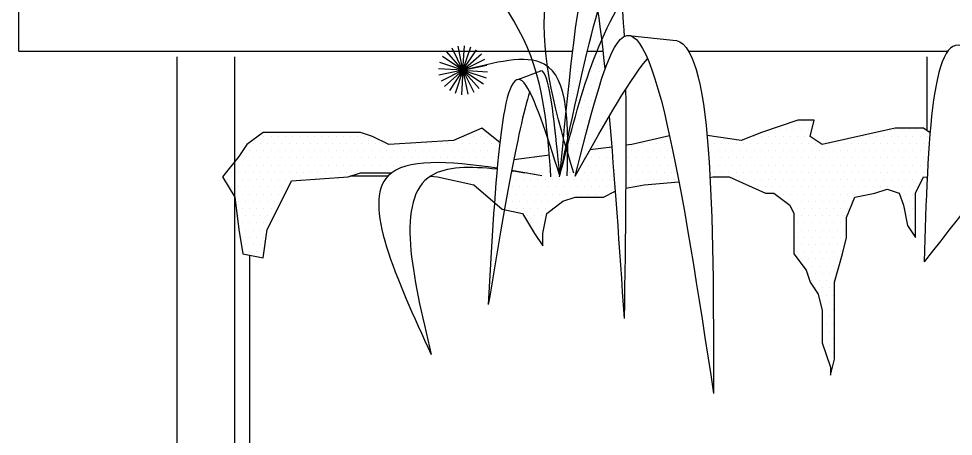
# Model space of a CAD drawing. Extents: x -7 to 295, y -11 to 39.
# Drawn here: x 171.855 to 172.665, y 6.21 to 6.571 of the extents above; entities that cross this region are included whole.
import ezdxf

# ---------------------------------------------------------------- set-up
doc = ezdxf.new("R2010")
doc.units = 0
doc.header["$LTSCALE"] = 20
doc.layers.get('0').update_dxf_attribs({"linetype": 'CONTINUOUS'})
for name, color, linetype in [('TELHADO', 1, 'CONTINUOUS'), ('VEGETAÇÃO', 92, 'CONTINUOUS'), ('VISTAP', 244, 'CONTINUOUS')]:
    doc.layers.add(name, color=color, linetype=linetype)

# ---------------------------------------------------------------- blocks, each defined once
blk = doc.blocks.new('*X40')
at = {"color": 0, "linetype": 'CONTINUOUS'}
for p, q in [((-18.3, -31.1625), (-18.3, -31.1625)), ((-18.29375, -31.1625), (-18.29375, -31.1625)), ((-18.2875, -31.1625), (-18.2875, -31.1625)), ((-18.375, -31.175), (-18.375, -31.175)), ((-18.3375, -31.175), (-18.3375, -31.175)), ((-18.33125, -31.175), (-18.33125, -31.175)), ((-18.325, -31.175), (-18.325, -31.175)), ((-18.321875, -31.16875), (-18.321875, -31.16875)), ((-18.31875, -31.175), (-18.31875, -31.175)), ((-18.315625, -31.16875), (-18.315625, -31.16875)), ((-18.3125, -31.175), (-18.3125, -31.175)), ((-18.309375, -31.16875), (-18.309375, -31.16875)), ((-18.30625, -31.175), (-18.30625, -31.175)), ((-18.303125, -31.16875), (-18.303125, -31.16875)), ((-18.3, -31.175), (-18.3, -31.175)), ((-18.296875, -31.16875), (-18.296875, -31.16875)), ((-18.29375, -31.175), (-18.29375, -31.175)), ((-18.290625, -31.16875), (-18.290625, -31.16875)), ((-18.24375, -31.175), (-18.24375, -31.175)), ((-18.2375, -31.175), (-18.2375, -31.175)), ((-18.23125, -31.175), (-18.23125, -31.175)), ((-18.225, -31.175), (-18.225, -31.175)), ((-18.21875, -31.175), (-18.21875, -31.175)), ((-18.215625, -31.16875), (-18.215625, -31.16875)), ((-18.2125, -31.175), (-18.2125, -31.175)), ((-18.209375, -31.16875), (-18.209375, -31.16875)), ((-18.20625, -31.175), (-18.20625, -31.175)), ((-18.203125, -31.16875), (-18.203125, -31.16875)), ((-18.2, -31.175), (-18.2, -31.175)), ((-18.196875, -31.16875), (-18.196875, -31.16875)), ((-18.19375, -31.175), (-18.19375, -31.175)), ((-18.190625, -31.16875), (-18.190625, -31.16875)), ((-18.1875, -31.175), (-18.1875, -31.175)), ((-18.371875, -31.18125), (-18.371875, -31.18125)), ((-18.365625, -31.18125), (-18.365625, -31.18125)), ((-18.359375, -31.18125), (-18.359375, -31.18125)), ((-18.353125, -31.18125), (-18.353125, -31.18125)), ((-18.346875, -31.18125), (-18.346875, -31.18125)), ((-18.340625, -31.18125), (-18.340625, -31.18125)), ((-18.334375, -31.18125), (-18.334375, -31.18125)), ((-18.328125, -31.18125), (-18.328125, -31.18125)), ((-18.321875, -31.18125), (-18.321875, -31.18125)), ((-18.315625, -31.18125), (-18.315625, -31.18125)), ((-18.309375, -31.18125), (-18.309375, -31.18125)), ((-18.303125, -31.18125), (-18.303125, -31.18125)), ((-18.296875, -31.18125), (-18.296875, -31.18125)), ((-18.290625, -31.18125), (-18.290625, -31.18125)), ((-18.284375, -31.18125), (-18.284375, -31.18125)), ((-18.271875, -31.18125), (-18.271875, -31.18125)), ((-18.265625, -31.18125), (-18.265625, -31.18125)), ((-18.259375, -31.18125), (-18.259375, -31.18125)), ((-18.253125, -31.18125), (-18.253125, -31.18125)), ((-18.246875, -31.18125), (-18.246875, -31.18125)), ((-18.240625, -31.18125), (-18.240625, -31.18125)), ((-18.234375, -31.18125), (-18.234375, -31.18125)), ((-18.228125, -31.18125), (-18.228125, -31.18125)), ((-18.221875, -31.18125), (-18.221875, -31.18125)), ((-18.215625, -31.18125), (-18.215625, -31.18125)), ((-18.209375, -31.18125), (-18.209375, -31.18125)), ((-18.203125, -31.18125), (-18.203125, -31.18125)), ((-18.196875, -31.18125), (-18.196875, -31.18125)), ((-18.190625, -31.18125), (-18.190625, -31.18125)), ((-18.375, -31.1875), (-18.375, -31.1875)), ((-18.36875, -31.1875), (-18.36875, -31.1875)), ((-18.3625, -31.1875), (-18.3625, -31.1875)), ((-18.35625, -31.1875), (-18.35625, -31.1875)), ((-18.35, -31.1875), (-18.35, -31.1875)), ((-18.34375, -31.1875), (-18.34375, -31.1875)), ((-18.3375, -31.1875), (-18.3375, -31.1875)), ((-18.33125, -31.1875), (-18.33125, -31.1875)), ((-18.325, -31.1875), (-18.325, -31.1875)), ((-18.31875, -31.1875), (-18.31875, -31.1875)), ((-18.3125, -31.1875), (-18.3125, -31.1875)), ((-18.30625, -31.1875), (-18.30625, -31.1875)), ((-18.3, -31.1875), (-18.3, -31.1875)), ((-18.29375, -31.1875), (-18.29375, -31.1875)), ((-18.2875, -31.1875), (-18.2875, -31.1875)), ((-18.28125, -31.1875), (-18.28125, -31.1875)), ((-18.275, -31.1875), (-18.275, -31.1875)), ((-18.26875, -31.1875), (-18.26875, -31.1875)), ((-18.2625, -31.1875), (-18.2625, -31.1875)), ((-18.25625, -31.1875), (-18.25625, -31.1875)), ((-18.25, -31.1875), (-18.25, -31.1875)), ((-18.24375, -31.1875), (-18.24375, -31.1875)), ((-18.2375, -31.1875), (-18.2375, -31.1875)), ((-18.23125, -31.1875), (-18.23125, -31.1875)), ((-18.225, -31.1875), (-18.225, -31.1875)), ((-18.21875, -31.1875), (-18.21875, -31.1875)), ((-18.2125, -31.1875), (-18.2125, -31.1875)), ((-18.20625, -31.1875), (-18.20625, -31.1875)), ((-18.2, -31.1875), (-18.2, -31.1875)), ((-18.19375, -31.1875), (-18.19375, -31.1875)), ((-18.1875, -31.1875), (-18.1875, -31.1875)), ((-18.375, -31.2), (-18.375, -31.2)), ((-18.371875, -31.19375), (-18.371875, -31.19375)), ((-18.36875, -31.2), (-18.36875, -31.2)), ((-18.365625, -31.19375), (-18.365625, -31.19375)), ((-18.3625, -31.2), (-18.3625, -31.2)), ((-18.359375, -31.19375), (-18.359375, -31.19375)), ((-18.35625, -31.2), (-18.35625, -31.2)), ((-18.353125, -31.19375), (-18.353125, -31.19375)), ((-18.35, -31.2), (-18.35, -31.2)), ((-18.346875, -31.19375), (-18.346875, -31.19375)), ((-18.34375, -31.2), (-18.34375, -31.2)), ((-18.340625, -31.19375), (-18.340625, -31.19375)), ((-18.3375, -31.2), (-18.3375, -31.2)), ((-18.334375, -31.19375), (-18.334375, -31.19375)), ((-18.33125, -31.2), (-18.33125, -31.2)), ((-18.328125, -31.19375), (-18.328125, -31.19375)), ((-18.325, -31.2), (-18.325, -31.2)), ((-18.321875, -31.19375), (-18.321875, -31.19375)), ((-18.31875, -31.2), (-18.31875, -31.2)), ((-18.315625, -31.19375), (-18.315625, -31.19375)), ((-18.3125, -31.2), (-18.3125, -31.2)), ((-18.309375, -31.19375), (-18.309375, -31.19375)), ((-18.30625, -31.2), (-18.30625, -31.2)), ((-18.303125, -31.19375), (-18.303125, -31.19375)), ((-18.3, -31.2), (-18.3, -31.2)), ((-18.296875, -31.19375), (-18.296875, -31.19375)), ((-18.29375, -31.2), (-18.29375, -31.2)), ((-18.290625, -31.19375), (-18.290625, -31.19375)), ((-18.2875, -31.2), (-18.2875, -31.2)), ((-18.284375, -31.19375), (-18.284375, -31.19375)), ((-18.28125, -31.2), (-18.28125, -31.2)), ((-18.278125, -31.19375), (-18.278125, -31.19375)), ((-18.275, -31.2), (-18.275, -31.2)), ((-18.271875, -31.19375), (-18.271875, -31.19375)), ((-18.26875, -31.2), (-18.26875, -31.2)), ((-18.265625, -31.19375), (-18.265625, -31.19375)), ((-18.2625, -31.2), (-18.2625, -31.2)), ((-18.259375, -31.19375), (-18.259375, -31.19375)), ((-18.25625, -31.2), (-18.25625, -31.2)), ((-18.253125, -31.19375), (-18.253125, -31.19375)), ((-18.25, -31.2), (-18.25, -31.2)), ((-18.246875, -31.19375), (-18.246875, -31.19375)), ((-18.24375, -31.2), (-18.24375, -31.2)), ((-18.240625, -31.19375), (-18.240625, -31.19375)), ((-18.2375, -31.2), (-18.2375, -31.2)), ((-18.234375, -31.19375), (-18.234375, -31.19375)), ((-18.23125, -31.2), (-18.23125, -31.2)), ((-18.228125, -31.19375), (-18.228125, -31.19375)), ((-18.225, -31.2), (-18.225, -31.2)), ((-18.221875, -31.19375), (-18.221875, -31.19375)), ((-18.21875, -31.2), (-18.21875, -31.2)), ((-18.215625, -31.19375), (-18.215625, -31.19375)), ((-18.2125, -31.2), (-18.2125, -31.2)), ((-18.209375, -31.19375), (-18.209375, -31.19375)), ((-18.20625, -31.2), (-18.20625, -31.2)), ((-18.203125, -31.19375), (-18.203125, -31.19375)), ((-18.2, -31.2), (-18.2, -31.2)), ((-18.196875, -31.19375), (-18.196875, -31.19375)), ((-18.19375, -31.2), (-18.19375, -31.2)), ((-18.190625, -31.19375), (-18.190625, -31.19375)), ((-18.1875, -31.2), (-18.1875, -31.2)), ((-18.371875, -31.20625), (-18.371875, -31.20625)), ((-18.365625, -31.20625), (-18.365625, -31.20625)), ((-18.359375, -31.20625), (-18.359375, -31.20625)), ((-18.353125, -31.20625), (-18.353125, -31.20625)), ((-18.346875, -31.20625), (-18.346875, -31.20625)), ((-18.340625, -31.20625), (-18.340625, -31.20625)), ((-18.334375, -31.20625), (-18.334375, -31.20625)), ((-18.328125, -31.20625), (-18.328125, -31.20625)), ((-18.321875, -31.20625), (-18.321875, -31.20625)), ((-18.315625, -31.20625), (-18.315625, -31.20625)), ((-18.309375, -31.20625), (-18.309375, -31.20625)), ((-18.303125, -31.20625), (-18.303125, -31.20625)), ((-18.296875, -31.20625), (-18.296875, -31.20625)), ((-18.290625, -31.20625), (-18.290625, -31.20625)), ((-18.284375, -31.20625), (-18.284375, -31.20625)), ((-18.278125, -31.20625), (-18.278125, -31.20625)), ((-18.271875, -31.20625), (-18.271875, -31.20625)), ((-18.265625, -31.20625), (-18.265625, -31.20625)), ((-18.259375, -31.20625), (-18.259375, -31.20625)), ((-18.253125, -31.20625), (-18.253125, -31.20625)), ((-18.246875, -31.20625), (-18.246875, -31.20625)), ((-18.240625, -31.20625), (-18.240625, -31.20625)), ((-18.234375, -31.20625), (-18.234375, -31.20625)), ((-18.228125, -31.20625), (-18.228125, -31.20625)), ((-18.221875, -31.20625), (-18.221875, -31.20625)), ((-18.215625, -31.20625), (-18.215625, -31.20625)), ((-18.209375, -31.20625), (-18.209375, -31.20625)), ((-18.203125, -31.20625), (-18.203125, -31.20625)), ((-18.196875, -31.20625), (-18.196875, -31.20625)), ((-18.190625, -31.20625), (-18.190625, -31.20625)), ((-18.35, -31.2125), (-18.35, -31.2125)), ((-18.34375, -31.2125), (-18.34375, -31.2125)), ((-18.3375, -31.2125), (-18.3375, -31.2125)), ((-18.33125, -31.2125), (-18.33125, -31.2125)), ((-18.325, -31.2125), (-18.325, -31.2125)), ((-18.31875, -31.2125), (-18.31875, -31.2125)), ((-18.3125, -31.2125), (-18.3125, -31.2125)), ((-18.30625, -31.2125), (-18.30625, -31.2125)), ((-18.3, -31.2125), (-18.3, -31.2125)), ((-18.29375, -31.2125), (-18.29375, -31.2125)), ((-18.2875, -31.2125), (-18.2875, -31.2125)), ((-18.28125, -31.2125), (-18.28125, -31.2125)), ((-18.275, -31.2125), (-18.275, -31.2125)), ((-18.26875, -31.2125), (-18.26875, -31.2125)), ((-18.2625, -31.2125), (-18.2625, -31.2125)), ((-18.25625, -31.2125), (-18.25625, -31.2125)), ((-18.25, -31.2125), (-18.25, -31.2125)), ((-18.24375, -31.2125), (-18.24375, -31.2125)), ((-18.2375, -31.2125), (-18.2375, -31.2125)), ((-18.23125, -31.2125), (-18.23125, -31.2125)), ((-18.225, -31.2125), (-18.225, -31.2125)), ((-18.21875, -31.2125), (-18.21875, -31.2125)), ((-18.2125, -31.2125), (-18.2125, -31.2125)), ((-18.20625, -31.2125), (-18.20625, -31.2125)), ((-18.2, -31.2125), (-18.2, -31.2125)), ((-18.19375, -31.2125), (-18.19375, -31.2125)), ((-18.334375, -31.21875), (-18.334375, -31.21875)), ((-18.328125, -31.21875), (-18.328125, -31.21875)), ((-18.321875, -31.21875), (-18.321875, -31.21875)), ((-18.315625, -31.21875), (-18.315625, -31.21875)), ((-18.309375, -31.21875), (-18.309375, -31.21875)), ((-18.303125, -31.21875), (-18.303125, -31.21875)), ((-18.296875, -31.21875), (-18.296875, -31.21875)), ((-18.290625, -31.21875), (-18.290625, -31.21875)), ((-18.284375, -31.21875), (-18.284375, -31.21875)), ((-18.278125, -31.21875), (-18.278125, -31.21875)), ((-18.271875, -31.21875), (-18.271875, -31.21875)), ((-18.265625, -31.21875), (-18.265625, -31.21875)), ((-18.259375, -31.21875), (-18.259375, -31.21875)), ((-18.253125, -31.21875), (-18.253125, -31.21875)), ((-18.246875, -31.21875), (-18.246875, -31.21875)), ((-18.240625, -31.21875), (-18.240625, -31.21875)), ((-18.234375, -31.21875), (-18.234375, -31.21875)), ((-18.228125, -31.21875), (-18.228125, -31.21875)), ((-18.221875, -31.21875), (-18.221875, -31.21875)), ((-18.215625, -31.21875), (-18.215625, -31.21875)), ((-18.209375, -31.21875), (-18.209375, -31.21875)), ((-18.203125, -31.21875), (-18.203125, -31.21875)), ((-18.196875, -31.21875), (-18.196875, -31.21875)), ((-18.31875, -31.225), (-18.31875, -31.225)), ((-18.3125, -31.225), (-18.3125, -31.225)), ((-18.309375, -31.23125), (-18.309375, -31.23125)), ((-18.30625, -31.225), (-18.30625, -31.225)), ((-18.303125, -31.23125), (-18.303125, -31.23125)), ((-18.3, -31.225), (-18.3, -31.225)), ((-18.296875, -31.23125), (-18.296875, -31.23125)), ((-18.29375, -31.225), (-18.29375, -31.225)), ((-18.290625, -31.23125), (-18.290625, -31.23125)), ((-18.2875, -31.225), (-18.2875, -31.225)), ((-18.284375, -31.23125), (-18.284375, -31.23125)), ((-18.28125, -31.225), (-18.28125, -31.225)), ((-18.278125, -31.23125), (-18.278125, -31.23125)), ((-18.275, -31.225), (-18.275, -31.225)), ((-18.271875, -31.23125), (-18.271875, -31.23125)), ((-18.26875, -31.225), (-18.26875, -31.225)), ((-18.265625, -31.23125), (-18.265625, -31.23125)), ((-18.2625, -31.225), (-18.2625, -31.225)), ((-18.259375, -31.23125), (-18.259375, -31.23125)), ((-18.25625, -31.225), (-18.25625, -31.225)), ((-18.253125, -31.23125), (-18.253125, -31.23125)), ((-18.25, -31.225), (-18.25, -31.225)), ((-18.24375, -31.225), (-18.24375, -31.225)), ((-18.2375, -31.225), (-18.2375, -31.225)), ((-18.20625, -31.225), (-18.20625, -31.225)), ((-18.203125, -31.23125), (-18.203125, -31.23125)), ((-18.2, -31.225), (-18.2, -31.225)), ((-18.3, -31.2375), (-18.3, -31.2375)), ((-18.29375, -31.2375), (-18.29375, -31.2375)), ((-18.2875, -31.2375), (-18.2875, -31.2375)), ((-18.28125, -31.2375), (-18.28125, -31.2375)), ((-18.275, -31.2375), (-18.275, -31.2375)), ((-18.26875, -31.2375), (-18.26875, -31.2375)), ((-18.2625, -31.2375), (-18.2625, -31.2375)), ((-18.25625, -31.2375), (-18.25625, -31.2375)), ((-18.20625, -31.2375), (-18.20625, -31.2375)), ((-18.2, -31.2375), (-18.2, -31.2375)), ((-18.296875, -31.24375), (-18.296875, -31.24375)), ((-18.290625, -31.24375), (-18.290625, -31.24375)), ((-18.284375, -31.24375), (-18.284375, -31.24375)), ((-18.278125, -31.24375), (-18.278125, -31.24375)), ((-18.271875, -31.24375), (-18.271875, -31.24375)), ((-18.265625, -31.24375), (-18.265625, -31.24375)), ((-18.259375, -31.24375), (-18.259375, -31.24375)), ((-18.203125, -31.24375), (-18.203125, -31.24375)), ((-18.3, -31.25), (-18.3, -31.25)), ((-18.296875, -31.25625), (-18.296875, -31.25625)), ((-18.29375, -31.25), (-18.29375, -31.25)), ((-18.290625, -31.25625), (-18.290625, -31.25625)), ((-18.2875, -31.25), (-18.2875, -31.25)), ((-18.284375, -31.25625), (-18.284375, -31.25625)), ((-18.28125, -31.25), (-18.28125, -31.25)), ((-18.278125, -31.25625), (-18.278125, -31.25625)), ((-18.275, -31.25), (-18.275, -31.25)), ((-18.271875, -31.25625), (-18.271875, -31.25625)), ((-18.26875, -31.25), (-18.26875, -31.25)), ((-18.265625, -31.25625), (-18.265625, -31.25625)), ((-18.2625, -31.25), (-18.2625, -31.25)), ((-18.259375, -31.25625), (-18.259375, -31.25625)), ((-18.2, -31.25), (-18.2, -31.25)), ((-18.3, -31.2625), (-18.3, -31.2625)), ((-18.29375, -31.2625), (-18.29375, -31.2625)), ((-18.2875, -31.2625), (-18.2875, -31.2625)), ((-18.28125, -31.2625), (-18.28125, -31.2625)), ((-18.275, -31.2625), (-18.275, -31.2625)), ((-18.26875, -31.2625), (-18.26875, -31.2625)), ((-18.2625, -31.2625), (-18.2625, -31.2625)), ((-18.296875, -31.26875), (-18.296875, -31.26875)), ((-18.290625, -31.26875), (-18.290625, -31.26875)), ((-18.284375, -31.26875), (-18.284375, -31.26875)), ((-18.278125, -31.26875), (-18.278125, -31.26875)), ((-18.271875, -31.26875), (-18.271875, -31.26875)), ((-18.265625, -31.26875), (-18.265625, -31.26875)), ((-18.259375, -31.26875), (-18.259375, -31.26875)), ((-18.3, -31.275), (-18.3, -31.275)), ((-18.29375, -31.275), (-18.29375, -31.275)), ((-18.2875, -31.275), (-18.2875, -31.275)), ((-18.28125, -31.275), (-18.28125, -31.275)), ((-18.275, -31.275), (-18.275, -31.275)), ((-18.26875, -31.275), (-18.26875, -31.275)), ((-18.2625, -31.275), (-18.2625, -31.275)), ((-18.296875, -31.28125), (-18.296875, -31.28125)), ((-18.29375, -31.2875), (-18.29375, -31.2875)), ((-18.290625, -31.28125), (-18.290625, -31.28125)), ((-18.2875, -31.2875), (-18.2875, -31.2875)), ((-18.284375, -31.28125), (-18.284375, -31.28125)), ((-18.28125, -31.2875), (-18.28125, -31.2875)), ((-18.278125, -31.28125), (-18.278125, -31.28125)), ((-18.275, -31.2875), (-18.275, -31.2875)), ((-18.271875, -31.28125), (-18.271875, -31.28125)), ((-18.26875, -31.2875), (-18.26875, -31.2875)), ((-18.265625, -31.28125), (-18.265625, -31.28125)), ((-18.290625, -31.29375), (-18.290625, -31.29375)), ((-18.284375, -31.29375), (-18.284375, -31.29375)), ((-18.278125, -31.29375), (-18.278125, -31.29375)), ((-18.271875, -31.29375), (-18.271875, -31.29375)), ((-18.2875, -31.3), (-18.2875, -31.3)), ((-18.28125, -31.3), (-18.28125, -31.3)), ((-18.275, -31.3), (-18.275, -31.3)), ((-18.26875, -31.3), (-18.26875, -31.3)), ((-18.284375, -31.30625), (-18.284375, -31.30625)), ((-18.28125, -31.3125), (-18.28125, -31.3125)), ((-18.278125, -31.30625), (-18.278125, -31.30625)), ((-18.275, -31.3125), (-18.275, -31.3125)), ((-18.271875, -31.30625), (-18.271875, -31.30625)), ((-18.26875, -31.3125), (-18.26875, -31.3125)), ((-18.278125, -31.31875), (-18.278125, -31.31875)), ((-18.271875, -31.31875), (-18.271875, -31.31875)), ((-18.275, -31.325), (-18.275, -31.325)), ((-18.26875, -31.325), (-18.26875, -31.325)), ((-18.278125, -31.33125), (-18.278125, -31.33125)), ((-18.275, -31.3375), (-18.275, -31.3375)), ((-18.271875, -31.33125), (-18.271875, -31.33125)), ((-18.26875, -31.3375), (-18.26875, -31.3375)), ((-18.278125, -31.34375), (-18.278125, -31.34375)), ((-18.271875, -31.34375), (-18.271875, -31.34375)), ((-18.275, -31.35), (-18.275, -31.35)), ((-18.26875, -31.35), (-18.26875, -31.35)), ((-18.271875, -31.35625), (-18.271875, -31.35625)), ((-18.275, -31.3625), (-18.275, -31.3625)), ((-18.271875, -31.36875), (-18.271875, -31.36875)), ((-18.26875, -31.3625), (-18.26875, -31.3625))]:
    blk.add_line(p, q, dxfattribs=at)
blk = doc.blocks.new('*X39')
at = {"color": 0, "linetype": 'CONTINUOUS'}
for p, q in [((-18.471875, -31.10625), (-18.471875, -31.10625)), ((-18.465625, -31.10625), (-18.465625, -31.10625)), ((-18.515625, -31.11875), (-18.515625, -31.11875)), ((-18.509375, -31.11875), (-18.509375, -31.11875)), ((-18.503125, -31.11875), (-18.503125, -31.11875)), ((-18.496875, -31.11875), (-18.496875, -31.11875)), ((-18.490625, -31.11875), (-18.490625, -31.11875)), ((-18.484375, -31.11875), (-18.484375, -31.11875)), ((-18.478125, -31.11875), (-18.478125, -31.11875)), ((-18.475, -31.1125), (-18.475, -31.1125)), ((-18.471875, -31.11875), (-18.471875, -31.11875)), ((-18.46875, -31.1125), (-18.46875, -31.1125)), ((-18.5125, -31.125), (-18.5125, -31.125)), ((-18.50625, -31.125), (-18.50625, -31.125)), ((-18.5, -31.125), (-18.5, -31.125)), ((-18.49375, -31.125), (-18.49375, -31.125)), ((-18.4875, -31.125), (-18.4875, -31.125)), ((-18.48125, -31.125), (-18.48125, -31.125)), ((-18.475, -31.125), (-18.475, -31.125)), ((-18.515625, -31.13125), (-18.515625, -31.13125)), ((-18.509375, -31.13125), (-18.509375, -31.13125)), ((-18.503125, -31.13125), (-18.503125, -31.13125)), ((-18.496875, -31.13125), (-18.496875, -31.13125)), ((-18.490625, -31.13125), (-18.490625, -31.13125)), ((-18.484375, -31.13125), (-18.484375, -31.13125)), ((-18.478125, -31.13125), (-18.478125, -31.13125)), ((-18.471875, -31.13125), (-18.471875, -31.13125)), ((-18.5125, -31.1375), (-18.5125, -31.1375)), ((-18.50625, -31.1375), (-18.50625, -31.1375)), ((-18.5, -31.1375), (-18.5, -31.1375)), ((-18.49375, -31.1375), (-18.49375, -31.1375)), ((-18.4875, -31.1375), (-18.4875, -31.1375)), ((-18.48125, -31.1375), (-18.48125, -31.1375)), ((-18.475, -31.1375), (-18.475, -31.1375)), ((-18.5125, -31.15), (-18.5125, -31.15)), ((-18.509375, -31.14375), (-18.509375, -31.14375)), ((-18.50625, -31.15), (-18.50625, -31.15)), ((-18.503125, -31.14375), (-18.503125, -31.14375)), ((-18.5, -31.15), (-18.5, -31.15)), ((-18.496875, -31.14375), (-18.496875, -31.14375)), ((-18.49375, -31.15), (-18.49375, -31.15)), ((-18.490625, -31.14375), (-18.490625, -31.14375)), ((-18.4875, -31.15), (-18.4875, -31.15)), ((-18.484375, -31.14375), (-18.484375, -31.14375)), ((-18.48125, -31.15), (-18.48125, -31.15)), ((-18.478125, -31.14375), (-18.478125, -31.14375)), ((-18.509375, -31.15625), (-18.509375, -31.15625)), ((-18.503125, -31.15625), (-18.503125, -31.15625)), ((-18.496875, -31.15625), (-18.496875, -31.15625)), ((-18.490625, -31.15625), (-18.490625, -31.15625)), ((-18.484375, -31.15625), (-18.484375, -31.15625)), ((-18.50625, -31.1625), (-18.50625, -31.1625)), ((-18.5, -31.1625), (-18.5, -31.1625)), ((-18.49375, -31.1625), (-18.49375, -31.1625)), ((-18.4875, -31.1625), (-18.4875, -31.1625)), ((-18.48125, -31.1625), (-18.48125, -31.1625)), ((-18.509375, -31.16875), (-18.509375, -31.16875)), ((-18.50625, -31.175), (-18.50625, -31.175)), ((-18.503125, -31.16875), (-18.503125, -31.16875)), ((-18.5, -31.175), (-18.5, -31.175)), ((-18.496875, -31.16875), (-18.496875, -31.16875)), ((-18.490625, -31.16875), (-18.490625, -31.16875)), ((-18.484375, -31.16875), (-18.484375, -31.16875)), ((-18.4125, -31.175), (-18.4125, -31.175)), ((-18.515625, -31.18125), (-18.515625, -31.18125)), ((-18.503125, -31.18125), (-18.503125, -31.18125)), ((-18.496875, -31.18125), (-18.496875, -31.18125)), ((-18.490625, -31.18125), (-18.490625, -31.18125)), ((-18.434375, -31.18125), (-18.434375, -31.18125)), ((-18.428125, -31.18125), (-18.428125, -31.18125)), ((-18.421875, -31.18125), (-18.421875, -31.18125)), ((-18.415625, -31.18125), (-18.415625, -31.18125)), ((-18.409375, -31.18125), (-18.409375, -31.18125)), ((-18.50625, -31.1875), (-18.50625, -31.1875)), ((-18.49375, -31.1875), (-18.49375, -31.1875)), ((-18.4875, -31.1875), (-18.4875, -31.1875)), ((-18.475, -31.1875), (-18.475, -31.1875)), ((-18.46875, -31.1875), (-18.46875, -31.1875)), ((-18.4625, -31.1875), (-18.4625, -31.1875)), ((-18.44375, -31.1875), (-18.44375, -31.1875)), ((-18.4375, -31.1875), (-18.4375, -31.1875)), ((-18.43125, -31.1875), (-18.43125, -31.1875)), ((-18.425, -31.1875), (-18.425, -31.1875)), ((-18.41875, -31.1875), (-18.41875, -31.1875)), ((-18.4125, -31.1875), (-18.4125, -31.1875)), ((-18.528125, -31.19375), (-18.528125, -31.19375)), ((-18.521875, -31.19375), (-18.521875, -31.19375)), ((-18.515625, -31.19375), (-18.515625, -31.19375)), ((-18.503125, -31.19375), (-18.503125, -31.19375)), ((-18.5, -31.2), (-18.5, -31.2)), ((-18.49375, -31.2), (-18.49375, -31.2)), ((-18.48125, -31.2), (-18.48125, -31.2)), ((-18.478125, -31.19375), (-18.478125, -31.19375)), ((-18.475, -31.2), (-18.475, -31.2)), ((-18.471875, -31.19375), (-18.471875, -31.19375)), ((-18.46875, -31.2), (-18.46875, -31.2)), ((-18.465625, -31.19375), (-18.465625, -31.19375)), ((-18.4625, -31.2), (-18.4625, -31.2)), ((-18.446875, -31.19375), (-18.446875, -31.19375)), ((-18.44375, -31.2), (-18.44375, -31.2)), ((-18.440625, -31.19375), (-18.440625, -31.19375)), ((-18.4375, -31.2), (-18.4375, -31.2)), ((-18.434375, -31.19375), (-18.434375, -31.19375)), ((-18.43125, -31.2), (-18.43125, -31.2)), ((-18.428125, -31.19375), (-18.428125, -31.19375)), ((-18.425, -31.2), (-18.425, -31.2)), ((-18.421875, -31.19375), (-18.421875, -31.19375)), ((-18.41875, -31.2), (-18.41875, -31.2)), ((-18.415625, -31.19375), (-18.415625, -31.19375)), ((-18.4125, -31.2), (-18.4125, -31.2)), ((-18.409375, -31.19375), (-18.409375, -31.19375)), ((-18.40625, -31.2), (-18.40625, -31.2)), ((-18.546875, -31.20625), (-18.546875, -31.20625)), ((-18.540625, -31.20625), (-18.540625, -31.20625)), ((-18.534375, -31.20625), (-18.534375, -31.20625)), ((-18.528125, -31.20625), (-18.528125, -31.20625)), ((-18.521875, -31.20625), (-18.521875, -31.20625)), ((-18.515625, -31.20625), (-18.515625, -31.20625)), ((-18.509375, -31.20625), (-18.509375, -31.20625)), ((-18.503125, -31.20625), (-18.503125, -31.20625)), ((-18.496875, -31.20625), (-18.496875, -31.20625)), ((-18.490625, -31.20625), (-18.490625, -31.20625)), ((-18.484375, -31.20625), (-18.484375, -31.20625)), ((-18.478125, -31.20625), (-18.478125, -31.20625)), ((-18.471875, -31.20625), (-18.471875, -31.20625)), ((-18.465625, -31.20625), (-18.465625, -31.20625)), ((-18.459375, -31.20625), (-18.459375, -31.20625)), ((-18.446875, -31.20625), (-18.446875, -31.20625)), ((-18.440625, -31.20625), (-18.440625, -31.20625)), ((-18.434375, -31.20625), (-18.434375, -31.20625)), ((-18.428125, -31.20625), (-18.428125, -31.20625)), ((-18.421875, -31.20625), (-18.421875, -31.20625)), ((-18.415625, -31.20625), (-18.415625, -31.20625)), ((-18.409375, -31.20625), (-18.409375, -31.20625)), ((-18.54375, -31.2125), (-18.54375, -31.2125)), ((-18.5375, -31.2125), (-18.5375, -31.2125)), ((-18.53125, -31.2125), (-18.53125, -31.2125)), ((-18.525, -31.2125), (-18.525, -31.2125)), ((-18.51875, -31.2125), (-18.51875, -31.2125)), ((-18.5125, -31.2125), (-18.5125, -31.2125)), ((-18.50625, -31.2125), (-18.50625, -31.2125)), ((-18.5, -31.2125), (-18.5, -31.2125)), ((-18.49375, -31.2125), (-18.49375, -31.2125)), ((-18.4875, -31.2125), (-18.4875, -31.2125)), ((-18.48125, -31.2125), (-18.48125, -31.2125)), ((-18.475, -31.2125), (-18.475, -31.2125)), ((-18.46875, -31.2125), (-18.46875, -31.2125)), ((-18.4625, -31.2125), (-18.4625, -31.2125)), ((-18.44375, -31.2125), (-18.44375, -31.2125)), ((-18.4375, -31.2125), (-18.4375, -31.2125)), ((-18.43125, -31.2125), (-18.43125, -31.2125)), ((-18.425, -31.2125), (-18.425, -31.2125)), ((-18.41875, -31.2125), (-18.41875, -31.2125)), ((-18.4125, -31.2125), (-18.4125, -31.2125)), ((-18.40625, -31.2125), (-18.40625, -31.2125)), ((-18.546875, -31.21875), (-18.546875, -31.21875)), ((-18.540625, -31.21875), (-18.540625, -31.21875)), ((-18.534375, -31.21875), (-18.534375, -31.21875)), ((-18.528125, -31.21875), (-18.528125, -31.21875)), ((-18.521875, -31.21875), (-18.521875, -31.21875)), ((-18.515625, -31.21875), (-18.515625, -31.21875)), ((-18.509375, -31.21875), (-18.509375, -31.21875)), ((-18.503125, -31.21875), (-18.503125, -31.21875)), ((-18.496875, -31.21875), (-18.496875, -31.21875)), ((-18.490625, -31.21875), (-18.490625, -31.21875)), ((-18.484375, -31.21875), (-18.484375, -31.21875)), ((-18.478125, -31.21875), (-18.478125, -31.21875)), ((-18.471875, -31.21875), (-18.471875, -31.21875)), ((-18.465625, -31.21875), (-18.465625, -31.21875)), ((-18.459375, -31.21875), (-18.459375, -31.21875)), ((-18.446875, -31.21875), (-18.446875, -31.21875)), ((-18.55, -31.225), (-18.55, -31.225)), ((-18.546875, -31.23125), (-18.546875, -31.23125)), ((-18.54375, -31.225), (-18.54375, -31.225)), ((-18.540625, -31.23125), (-18.540625, -31.23125)), ((-18.5375, -31.225), (-18.5375, -31.225)), ((-18.534375, -31.23125), (-18.534375, -31.23125)), ((-18.53125, -31.225), (-18.53125, -31.225)), ((-18.528125, -31.23125), (-18.528125, -31.23125)), ((-18.525, -31.225), (-18.525, -31.225)), ((-18.521875, -31.23125), (-18.521875, -31.23125)), ((-18.51875, -31.225), (-18.51875, -31.225)), ((-18.515625, -31.23125), (-18.515625, -31.23125)), ((-18.5125, -31.225), (-18.5125, -31.225)), ((-18.509375, -31.23125), (-18.509375, -31.23125)), ((-18.50625, -31.225), (-18.50625, -31.225)), ((-18.5, -31.225), (-18.5, -31.225)), ((-18.49375, -31.225), (-18.49375, -31.225)), ((-18.4875, -31.225), (-18.4875, -31.225)), ((-18.48125, -31.225), (-18.48125, -31.225)), ((-18.475, -31.225), (-18.475, -31.225)), ((-18.46875, -31.225), (-18.46875, -31.225)), ((-18.55, -31.2375), (-18.55, -31.2375)), ((-18.54375, -31.2375), (-18.54375, -31.2375)), ((-18.5375, -31.2375), (-18.5375, -31.2375)), ((-18.53125, -31.2375), (-18.53125, -31.2375)), ((-18.525, -31.2375), (-18.525, -31.2375)), ((-18.51875, -31.2375), (-18.51875, -31.2375)), ((-18.5125, -31.2375), (-18.5125, -31.2375)), ((-18.534375, -31.24375), (-18.534375, -31.24375)), ((-18.528125, -31.24375), (-18.528125, -31.24375)), ((-18.521875, -31.24375), (-18.521875, -31.24375)), ((-18.53125, -31.25), (-18.53125, -31.25)), ((-18.528125, -31.25625), (-18.528125, -31.25625)), ((-18.525, -31.25), (-18.525, -31.25)), ((-18.521875, -31.25625), (-18.521875, -31.25625)), ((-18.525, -31.2625), (-18.525, -31.2625))]:
    blk.add_line(p, q, dxfattribs=at)
blk = doc.blocks.new('*X38')
at = {"color": 0, "linetype": 'CONTINUOUS'}
for p, q in [((-18.7625, -31.175), (-18.7625, -31.175)), ((-18.75625, -31.175), (-18.75625, -31.175)), ((-18.75, -31.175), (-18.75, -31.175)), ((-18.74375, -31.175), (-18.74375, -31.175)), ((-18.7375, -31.175), (-18.7375, -31.175)), ((-18.73125, -31.175), (-18.73125, -31.175)), ((-18.725, -31.175), (-18.725, -31.175)), ((-18.71875, -31.175), (-18.71875, -31.175)), ((-18.7125, -31.175), (-18.7125, -31.175)), ((-18.70625, -31.175), (-18.70625, -31.175)), ((-18.7, -31.175), (-18.7, -31.175)), ((-18.69375, -31.175), (-18.69375, -31.175)), ((-18.6875, -31.175), (-18.6875, -31.175)), ((-18.68125, -31.175), (-18.68125, -31.175)), ((-18.675, -31.175), (-18.675, -31.175)), ((-18.66875, -31.175), (-18.66875, -31.175)), ((-18.5875, -31.175), (-18.5875, -31.175)), ((-18.58125, -31.175), (-18.58125, -31.175)), ((-18.575, -31.175), (-18.575, -31.175)), ((-18.56875, -31.175), (-18.56875, -31.175)), ((-18.771875, -31.18125), (-18.771875, -31.18125)), ((-18.765625, -31.18125), (-18.765625, -31.18125)), ((-18.759375, -31.18125), (-18.759375, -31.18125)), ((-18.753125, -31.18125), (-18.753125, -31.18125)), ((-18.746875, -31.18125), (-18.746875, -31.18125)), ((-18.740625, -31.18125), (-18.740625, -31.18125)), ((-18.734375, -31.18125), (-18.734375, -31.18125)), ((-18.728125, -31.18125), (-18.728125, -31.18125)), ((-18.721875, -31.18125), (-18.721875, -31.18125)), ((-18.715625, -31.18125), (-18.715625, -31.18125)), ((-18.709375, -31.18125), (-18.709375, -31.18125)), ((-18.703125, -31.18125), (-18.703125, -31.18125)), ((-18.696875, -31.18125), (-18.696875, -31.18125)), ((-18.690625, -31.18125), (-18.690625, -31.18125)), ((-18.684375, -31.18125), (-18.684375, -31.18125)), ((-18.678125, -31.18125), (-18.678125, -31.18125)), ((-18.671875, -31.18125), (-18.671875, -31.18125)), ((-18.665625, -31.18125), (-18.665625, -31.18125)), ((-18.659375, -31.18125), (-18.659375, -31.18125)), ((-18.640625, -31.18125), (-18.640625, -31.18125)), ((-18.634375, -31.18125), (-18.634375, -31.18125)), ((-18.628125, -31.18125), (-18.628125, -31.18125)), ((-18.621875, -31.18125), (-18.621875, -31.18125)), ((-18.615625, -31.18125), (-18.615625, -31.18125)), ((-18.609375, -31.18125), (-18.609375, -31.18125)), ((-18.603125, -31.18125), (-18.603125, -31.18125)), ((-18.596875, -31.18125), (-18.596875, -31.18125)), ((-18.590625, -31.18125), (-18.590625, -31.18125)), ((-18.584375, -31.18125), (-18.584375, -31.18125)), ((-18.578125, -31.18125), (-18.578125, -31.18125)), ((-18.571875, -31.18125), (-18.571875, -31.18125)), ((-18.565625, -31.18125), (-18.565625, -31.18125)), ((-18.559375, -31.18125), (-18.559375, -31.18125)), ((-18.775, -31.1875), (-18.775, -31.1875)), ((-18.76875, -31.1875), (-18.76875, -31.1875)), ((-18.7625, -31.1875), (-18.7625, -31.1875)), ((-18.75625, -31.1875), (-18.75625, -31.1875)), ((-18.75, -31.1875), (-18.75, -31.1875)), ((-18.74375, -31.1875), (-18.74375, -31.1875)), ((-18.7375, -31.1875), (-18.7375, -31.1875)), ((-18.73125, -31.1875), (-18.73125, -31.1875)), ((-18.725, -31.1875), (-18.725, -31.1875)), ((-18.71875, -31.1875), (-18.71875, -31.1875)), ((-18.7125, -31.1875), (-18.7125, -31.1875)), ((-18.70625, -31.1875), (-18.70625, -31.1875)), ((-18.7, -31.1875), (-18.7, -31.1875)), ((-18.69375, -31.1875), (-18.69375, -31.1875)), ((-18.6875, -31.1875), (-18.6875, -31.1875)), ((-18.68125, -31.1875), (-18.68125, -31.1875)), ((-18.675, -31.1875), (-18.675, -31.1875)), ((-18.66875, -31.1875), (-18.66875, -31.1875)), ((-18.6625, -31.1875), (-18.6625, -31.1875)), ((-18.65625, -31.1875), (-18.65625, -31.1875)), ((-18.65, -31.1875), (-18.65, -31.1875)), ((-18.64375, -31.1875), (-18.64375, -31.1875)), ((-18.6375, -31.1875), (-18.6375, -31.1875)), ((-18.63125, -31.1875), (-18.63125, -31.1875)), ((-18.625, -31.1875), (-18.625, -31.1875)), ((-18.61875, -31.1875), (-18.61875, -31.1875)), ((-18.6125, -31.1875), (-18.6125, -31.1875)), ((-18.60625, -31.1875), (-18.60625, -31.1875)), ((-18.6, -31.1875), (-18.6, -31.1875)), ((-18.59375, -31.1875), (-18.59375, -31.1875)), ((-18.5875, -31.1875), (-18.5875, -31.1875)), ((-18.58125, -31.1875), (-18.58125, -31.1875)), ((-18.575, -31.1875), (-18.575, -31.1875)), ((-18.56875, -31.1875), (-18.56875, -31.1875)), ((-18.5625, -31.1875), (-18.5625, -31.1875)), ((-18.7875, -31.2), (-18.7875, -31.2)), ((-18.784375, -31.19375), (-18.784375, -31.19375)), ((-18.78125, -31.2), (-18.78125, -31.2)), ((-18.778125, -31.19375), (-18.778125, -31.19375)), ((-18.775, -31.2), (-18.775, -31.2)), ((-18.771875, -31.19375), (-18.771875, -31.19375)), ((-18.76875, -31.2), (-18.76875, -31.2)), ((-18.765625, -31.19375), (-18.765625, -31.19375)), ((-18.7625, -31.2), (-18.7625, -31.2)), ((-18.759375, -31.19375), (-18.759375, -31.19375)), ((-18.75625, -31.2), (-18.75625, -31.2)), ((-18.753125, -31.19375), (-18.753125, -31.19375)), ((-18.75, -31.2), (-18.75, -31.2)), ((-18.746875, -31.19375), (-18.746875, -31.19375)), ((-18.74375, -31.2), (-18.74375, -31.2)), ((-18.740625, -31.19375), (-18.740625, -31.19375)), ((-18.7375, -31.2), (-18.7375, -31.2)), ((-18.734375, -31.19375), (-18.734375, -31.19375)), ((-18.73125, -31.2), (-18.73125, -31.2)), ((-18.728125, -31.19375), (-18.728125, -31.19375)), ((-18.725, -31.2), (-18.725, -31.2)), ((-18.721875, -31.19375), (-18.721875, -31.19375)), ((-18.71875, -31.2), (-18.71875, -31.2)), ((-18.715625, -31.19375), (-18.715625, -31.19375)), ((-18.7125, -31.2), (-18.7125, -31.2)), ((-18.709375, -31.19375), (-18.709375, -31.19375)), ((-18.70625, -31.2), (-18.70625, -31.2)), ((-18.703125, -31.19375), (-18.703125, -31.19375)), ((-18.7, -31.2), (-18.7, -31.2)), ((-18.696875, -31.19375), (-18.696875, -31.19375)), ((-18.69375, -31.2), (-18.69375, -31.2)), ((-18.690625, -31.19375), (-18.690625, -31.19375)), ((-18.6875, -31.2), (-18.6875, -31.2)), ((-18.684375, -31.19375), (-18.684375, -31.19375)), ((-18.68125, -31.2), (-18.68125, -31.2)), ((-18.678125, -31.19375), (-18.678125, -31.19375)), ((-18.675, -31.2), (-18.675, -31.2)), ((-18.671875, -31.19375), (-18.671875, -31.19375)), ((-18.66875, -31.2), (-18.66875, -31.2)), ((-18.665625, -31.19375), (-18.665625, -31.19375)), ((-18.6625, -31.2), (-18.6625, -31.2)), ((-18.659375, -31.19375), (-18.659375, -31.19375)), ((-18.65625, -31.2), (-18.65625, -31.2)), ((-18.653125, -31.19375), (-18.653125, -31.19375)), ((-18.65, -31.2), (-18.65, -31.2)), ((-18.646875, -31.19375), (-18.646875, -31.19375)), ((-18.64375, -31.2), (-18.64375, -31.2)), ((-18.640625, -31.19375), (-18.640625, -31.19375)), ((-18.6375, -31.2), (-18.6375, -31.2)), ((-18.634375, -31.19375), (-18.634375, -31.19375)), ((-18.628125, -31.19375), (-18.628125, -31.19375)), ((-18.621875, -31.19375), (-18.621875, -31.19375)), ((-18.615625, -31.19375), (-18.615625, -31.19375)), ((-18.609375, -31.19375), (-18.609375, -31.19375)), ((-18.603125, -31.19375), (-18.603125, -31.19375)), ((-18.596875, -31.19375), (-18.596875, -31.19375)), ((-18.590625, -31.19375), (-18.590625, -31.19375)), ((-18.584375, -31.19375), (-18.584375, -31.19375)), ((-18.578125, -31.19375), (-18.578125, -31.19375)), ((-18.575, -31.2), (-18.575, -31.2)), ((-18.571875, -31.19375), (-18.571875, -31.19375)), ((-18.56875, -31.2), (-18.56875, -31.2)), ((-18.565625, -31.19375), (-18.565625, -31.19375)), ((-18.5625, -31.2), (-18.5625, -31.2)), ((-18.790625, -31.20625), (-18.790625, -31.20625)), ((-18.784375, -31.20625), (-18.784375, -31.20625)), ((-18.778125, -31.20625), (-18.778125, -31.20625)), ((-18.771875, -31.20625), (-18.771875, -31.20625)), ((-18.765625, -31.20625), (-18.765625, -31.20625)), ((-18.759375, -31.20625), (-18.759375, -31.20625)), ((-18.753125, -31.20625), (-18.753125, -31.20625)), ((-18.746875, -31.20625), (-18.746875, -31.20625)), ((-18.740625, -31.20625), (-18.740625, -31.20625)), ((-18.734375, -31.20625), (-18.734375, -31.20625)), ((-18.728125, -31.20625), (-18.728125, -31.20625)), ((-18.721875, -31.20625), (-18.721875, -31.20625)), ((-18.715625, -31.20625), (-18.715625, -31.20625)), ((-18.709375, -31.20625), (-18.709375, -31.20625)), ((-18.703125, -31.20625), (-18.703125, -31.20625)), ((-18.696875, -31.20625), (-18.696875, -31.20625)), ((-18.690625, -31.20625), (-18.690625, -31.20625)), ((-18.684375, -31.20625), (-18.684375, -31.20625)), ((-18.678125, -31.20625), (-18.678125, -31.20625)), ((-18.671875, -31.20625), (-18.671875, -31.20625)), ((-18.665625, -31.20625), (-18.665625, -31.20625)), ((-18.659375, -31.20625), (-18.659375, -31.20625)), ((-18.653125, -31.20625), (-18.653125, -31.20625)), ((-18.79375, -31.2125), (-18.79375, -31.2125)), ((-18.7875, -31.2125), (-18.7875, -31.2125)), ((-18.78125, -31.2125), (-18.78125, -31.2125)), ((-18.775, -31.2125), (-18.775, -31.2125)), ((-18.76875, -31.2125), (-18.76875, -31.2125)), ((-18.7625, -31.2125), (-18.7625, -31.2125)), ((-18.75625, -31.2125), (-18.75625, -31.2125)), ((-18.75, -31.2125), (-18.75, -31.2125)), ((-18.74375, -31.2125), (-18.74375, -31.2125)), ((-18.7375, -31.2125), (-18.7375, -31.2125)), ((-18.73125, -31.2125), (-18.73125, -31.2125)), ((-18.725, -31.2125), (-18.725, -31.2125)), ((-18.790625, -31.21875), (-18.790625, -31.21875)), ((-18.784375, -31.21875), (-18.784375, -31.21875)), ((-18.778125, -31.21875), (-18.778125, -31.21875)), ((-18.771875, -31.21875), (-18.771875, -31.21875)), ((-18.765625, -31.21875), (-18.765625, -31.21875)), ((-18.759375, -31.21875), (-18.759375, -31.21875)), ((-18.753125, -31.21875), (-18.753125, -31.21875)), ((-18.746875, -31.21875), (-18.746875, -31.21875)), ((-18.7875, -31.225), (-18.7875, -31.225)), ((-18.784375, -31.23125), (-18.784375, -31.23125)), ((-18.78125, -31.225), (-18.78125, -31.225)), ((-18.778125, -31.23125), (-18.778125, -31.23125)), ((-18.775, -31.225), (-18.775, -31.225)), ((-18.771875, -31.23125), (-18.771875, -31.23125)), ((-18.76875, -31.225), (-18.76875, -31.225)), ((-18.765625, -31.23125), (-18.765625, -31.23125)), ((-18.7625, -31.225), (-18.7625, -31.225)), ((-18.759375, -31.23125), (-18.759375, -31.23125)), ((-18.75625, -31.225), (-18.75625, -31.225)), ((-18.753125, -31.23125), (-18.753125, -31.23125)), ((-18.75, -31.225), (-18.75, -31.225)), ((-18.78125, -31.2375), (-18.78125, -31.2375)), ((-18.775, -31.2375), (-18.775, -31.2375)), ((-18.76875, -31.2375), (-18.76875, -31.2375)), ((-18.7625, -31.2375), (-18.7625, -31.2375)), ((-18.75625, -31.2375), (-18.75625, -31.2375)), ((-18.784375, -31.24375), (-18.784375, -31.24375)), ((-18.778125, -31.24375), (-18.778125, -31.24375)), ((-18.771875, -31.24375), (-18.771875, -31.24375)), ((-18.765625, -31.24375), (-18.765625, -31.24375)), ((-18.759375, -31.24375), (-18.759375, -31.24375)), ((-18.78125, -31.25), (-18.78125, -31.25)), ((-18.778125, -31.25625), (-18.778125, -31.25625)), ((-18.775, -31.25), (-18.775, -31.25)), ((-18.771875, -31.25625), (-18.771875, -31.25625)), ((-18.76875, -31.25), (-18.76875, -31.25)), ((-18.765625, -31.25625), (-18.765625, -31.25625)), ((-18.7625, -31.25), (-18.7625, -31.25)), ((-18.78125, -31.2625), (-18.78125, -31.2625)), ((-18.775, -31.2625), (-18.775, -31.2625)), ((-18.76875, -31.2625), (-18.76875, -31.2625)), ((-18.7625, -31.2625), (-18.7625, -31.2625)), ((-18.778125, -31.26875), (-18.778125, -31.26875)), ((-18.771875, -31.26875), (-18.771875, -31.26875)), ((-18.765625, -31.26875), (-18.765625, -31.26875)), ((-18.775, -31.275), (-18.775, -31.275)), ((-18.76875, -31.275), (-18.76875, -31.275)), ((-18.7625, -31.275), (-18.7625, -31.275))]:
    blk.add_line(p, q, dxfattribs=at)

msp = doc.modelspace()

# ---------------------------------------------------------------- linework, layer by layer
at = {"layer": 'TELHADO', "color": 1, "linetype": 'CONTINUOUS'}
for points in [[(172.17522, 6.43487), (172.14277, 6.43487)], [(172.0553, 6.36652), (172.0553, 6.18487), (173.2553, 6.18487), (173.2553, 6.3685)]]:
    msp.add_lwpolyline(points, dxfattribs=at)
at = {"layer": 'VEGETAÇÃO', "linetype": 'CONTINUOUS'}
for p, q in [((172.38425, 6.55674), (172.42222, 6.55258)), ((172.28786, 6.51863), (172.30788, 6.52605))]:
    msp.add_line(p, q, dxfattribs=at)
at = {"layer": 'VEGETAÇÃO', "color": 10, "linetype": 'CONTINUOUS'}
for q in [(172.23621, 6.54749), (172.24174, 6.54787), (172.24719, 6.54681), (172.22273, 6.53841), (172.22637, 6.54259), (172.23097, 6.54569), (172.25217, 6.54438), (172.25635, 6.54073), (172.2203, 6.53343), (172.25944, 6.53614), (172.26124, 6.53089), (172.21923, 6.52799), (172.21962, 6.52246), (172.22142, 6.51721), (172.22451, 6.51262), (172.2287, 6.50898), (172.23368, 6.50654), (172.23912, 6.50548), (172.26163, 6.52536), (172.26056, 6.51992), (172.25813, 6.51494), (172.25449, 6.51076), (172.24989, 6.50766), (172.24465, 6.50586)]:
    msp.add_line((172.24043, 6.52668), q, dxfattribs=at)
at = {"layer": 'VEGETAÇÃO', "color": 82, "linetype": 'CONTINUOUS'}
for points in [[(172.64532, 6.47237), (172.63974, 6.47635), (172.6292, 6.47635), (172.61515, 6.47635), (172.55193, 6.46232), (172.54139, 6.46933), (172.5449, 6.48336), (172.53085, 6.48336), (172.49924, 6.47284), (172.48168, 6.46583), (172.45203, 6.47006)], [(172.27235, 6.464), (172.25689, 6.47635), (172.2323, 6.46583), (172.1761, 6.46232), (172.16205, 6.46933), (172.15151, 6.47284), (172.06722, 6.47284), (172.05317, 6.46232), (172.04614, 6.4518)], [(172.41956, 6.46986), (172.38684, 6.46232), (172.38164, 6.46165)], [(172.3694, 6.46007), (172.35053, 6.45764)], [(172.04614, 6.4518), (172.03209, 6.43427), (172.04263, 6.41674), (172.04614, 6.38868), (172.04965, 6.36764), (172.06722, 6.36414), (172.07073, 6.38868), (172.08127, 6.40972), (172.0918, 6.43076), (172.14098, 6.43427), (172.15151, 6.43777), (172.17259, 6.43777), (172.17849, 6.43777)], [(172.3153, 6.4531), (172.28448, 6.44913)], [(172.2121, 6.43483), (172.21825, 6.43427), (172.24986, 6.42726), (172.27445, 6.40622), (172.29201, 6.40271), (172.30255, 6.38518), (172.30957, 6.37466), (172.30957, 6.38518), (172.31308, 6.40271), (172.32713, 6.41323), (172.33767, 6.41674), (172.36226, 6.41674), (172.37235, 6.42178)], [(172.45463, 6.43365), (172.45709, 6.43427), (172.46412, 6.43427), (172.47114, 6.43427), (172.50275, 6.42024), (172.50978, 6.42024), (172.52383, 6.40972), (172.52734, 6.40271), (172.52734, 6.38518), (172.52734, 6.36764), (172.53788, 6.35362), (172.54139, 6.3431), (172.54841, 6.33258), (172.55193, 6.31855), (172.55193, 6.2905), (172.55895, 6.26946), (172.55895, 6.26245), (172.56246, 6.27647), (172.56246, 6.2905), (172.56246, 6.31154), (172.56246, 6.3431), (172.56949, 6.36764), (172.573, 6.38167), (172.573, 6.3992), (172.58003, 6.41674), (172.59759, 6.42024), (172.60813, 6.42375), (172.61866, 6.42024), (172.62218, 6.40972), (172.62569, 6.39219), (172.63271, 6.38167), (172.63271, 6.40972), (172.63271, 6.42024), (172.63974, 6.43427), (172.64285, 6.43396)], [(172.38149, 6.42461), (172.39738, 6.42726), (172.42765, 6.43)]]:
    msp.add_lwpolyline(points, dxfattribs=at)
at = {"layer": 'VEGETAÇÃO', "linetype": 'CONTINUOUS'}
for points, knots in [([(172.32421, 6.43426), (172.33985, 6.49682), (172.36795, 6.60922), (172.46244, 6.67152), (172.50627, 6.6977)], [0, 0, 0, 0, 0.1848968, 0.3322442, 0.3322442, 0.3322442, 0.3322442]), ([(172.3244, 6.43529), (172.33175, 6.51134), (172.34546, 6.65296), (172.35784, 6.5828), (172.36343, 6.52744)], [0, 0, 0, 0, 0.1684801, 0.3137458, 0.3137458, 0.3137458, 0.3137458]), ([(172.3244, 6.43529), (172.32071, 6.47275), (172.31573, 6.52323), (172.30835, 6.52696), (172.3063, 6.52528)], [0, 0, 0, 0, 0.0875153, 0.1179465, 0.1179465, 0.1179465, 0.1179465]), ([(172.27007, 6.44172), (172.22778, 6.4481), (172.13295, 6.45409), (172.18262, 6.34619), (172.21282, 6.28059)], [0.0306628, 0.0306628, 0.0306628, 0.0306628, 0.1332652, 0.2923741, 0.2923741, 0.2923741, 0.2923741]), ([(172.27, 6.4409), (172.2465, 6.44347), (172.17456, 6.44292), (172.19692, 6.34806), (172.21282, 6.28059)], [0.0332908, 0.0332908, 0.0332908, 0.0332908, 0.0960749, 0.2507763, 0.2507763, 0.2507763, 0.2507763])]:
    msp.add_open_spline(points, degree=3, knots=knots, dxfattribs=at)
for points in [[(172.33643, 6.43739), (172.3119, 6.58428), (172.33866, 6.67887)], [(172.31671, 6.43426), (172.29922, 6.53905), (172.21925, 6.65131)], [(172.33776, 6.43481), (172.37398, 6.54977), (172.45766, 6.24655)], [(172.71104, 6.4998), (172.67799, 6.54458), (172.64022, 6.36076)], [(172.71104, 6.4998), (172.75825, 6.53515), (172.64022, 6.36076)], [(172.33086, 6.43516), (172.31079, 6.53198), (172.24056, 6.52641)], [(172.3244, 6.43529), (172.2934, 6.51573), (172.26241, 6.3239)]]:
    msp.add_spline(points, degree=3, dxfattribs=at)
for points in [[(172.37047, 6.60764), (172.37558, 6.60861), (172.37851, 6.58869), (172.38008, 6.55563)], [(172.3244, 6.43529), (172.33612, 6.49024), (172.34785, 6.54518), (172.35725, 6.57777)], [(172.42222, 6.55258), (172.45734, 6.55467), (172.4575, 6.40061), (172.45766, 6.24655)], [(172.33776, 6.43481), (172.35942, 6.47352), (172.38205, 6.51485), (172.40031, 6.53664)], [(172.29826, 6.50812), (172.28775, 6.47465), (172.27508, 6.39928), (172.26241, 6.3239)], [(172.38136, 6.51001), (172.38214, 6.4551), (172.38116, 6.38331), (172.38018, 6.31153)], [(172.3672, 6.48665), (172.37158, 6.43567), (172.37588, 6.3736), (172.38018, 6.31153)], [(172.3089, 6.43529), (172.30005, 6.43671), (172.2912, 6.43814), (172.28258, 6.43933)], [(172.3089, 6.43529), (172.30011, 6.43681), (172.29131, 6.43833), (172.28266, 6.43974)]]:
    msp.add_open_spline(points, degree=3, dxfattribs=at)
at = {"layer": 'VISTAP', "color": 244, "linetype": 'CONTINUOUS'}
for p, q in [((171.8553, 6.54314), (171.8553, 7.74314)), ((171.8553, 6.54314), (172.33555, 6.54314)), ((172.34826, 6.54314), (172.36177, 6.54314)), ((172.436, 6.54314), (172.66067, 6.54314))]:
    msp.add_line(p, q, dxfattribs=at)
at = {"layer": 'VISTAP', "color": 1}
for p, q in [((171.9928, 5.35122), (171.9928, 6.53812)), ((172.0428, 5.35122), (172.0428, 6.53812)), ((172.6428, 6.47417), (172.6428, 6.53812)), ((172.6428, 6.43282), (172.6428, 6.43396))]:
    msp.add_line(p, q, dxfattribs=at)

# ---------------------------------------------------------------- block references
at = {"layer": 'VEGETAÇÃO', "color": 82, "linetype": 'CONTINUOUS'}
for name in ['*X39', '*X40', '*X38']:
    msp.add_blockref(name, (190.83038, 37.64442), dxfattribs=at)

doc.saveas('drawing.dxf')
